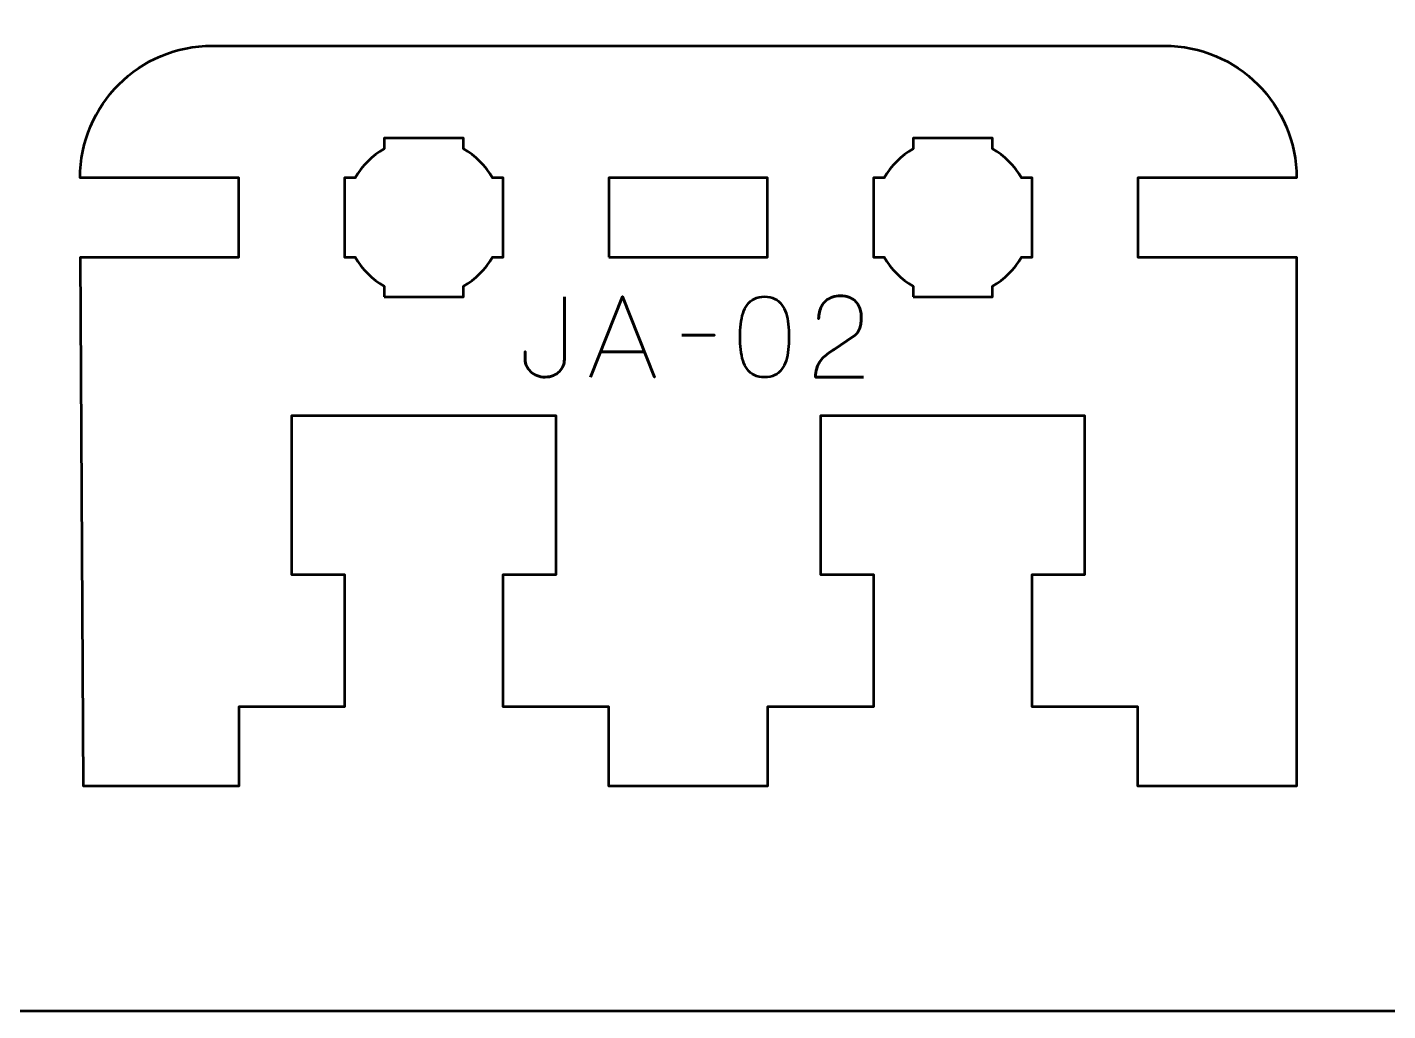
# Model space of a CAD drawing. Header units: centimetres. Extents: x -21 to 0, y -29.7 to 0.
# Drawn here: x -10.5 to -5.36, y -29.7 to -25.98 of the extents above; entities that cross this region are included whole.
import ezdxf

# ---------------------------------------------------------------- set-up
doc = ezdxf.new("R2010")
doc.units = ezdxf.units.CM
doc.header["$MEASUREMENT"] = 0
doc.layers.add('Layer 1', color=7, linetype='Continuous')

msp = doc.modelspace()

# ---------------------------------------------------------------- linework, layer by layer
at = {"layer": 'Layer 1', "lineweight": 53}
msp.add_lwpolyline([(-8.30006, -26.85), (-7.70006, -26.85), (-7.70006, -26.55), (-8.30006, -26.55), (-8.30006, -26.85)], close=True, dxfattribs=at)
at = {"layer": 'Layer 1', "color": 1, "lineweight": 53}
msp.add_open_spline([(-21.00003, -29.19995), (-21.00003, -29.19995), (-21.00003, -3.49992), (-21.00003, -3.49992), (-21.00003, -3.49992), (-21.00003, -3.41709), (-20.93286, -3.34992), (-20.85003, -3.34992), (-20.85003, -3.34992), (-20.7672, -3.34992), (-20.70003, -3.28275), (-20.70003, -3.19992), (-20.70003, -3.19992), (-20.70003, -3.11709), (-20.7672, -3.04992), (-20.85003, -3.04992), (-20.85003, -3.04992), (-20.93286, -3.04992), (-21.00003, -2.98275), (-21.00003, -2.89992), (-21.00003, -2.89992), (-21.00003, -2.81709), (-20.93286, -2.74992), (-20.85003, -2.74992), (-20.85003, -2.74992), (-20.7672, -2.74992), (-20.70003, -2.68275), (-20.70003, -2.59992), (-20.70003, -2.59992), (-20.70003, -2.51709), (-20.7672, -2.44992), (-20.85003, -2.44992), (-20.85003, -2.44992), (-20.93286, -2.44992), (-21.00003, -2.38275), (-21.00003, -2.29992), (-21.00003, -2.29992), (-21.00003, -2.21709), (-20.93286, -2.14992), (-20.85003, -2.14992), (-20.85003, -2.14992), (-20.7672, -2.14992), (-20.70003, -2.08275), (-20.70003, -1.99992), (-20.70003, -1.99992), (-20.70003, -1.91709), (-20.7672, -1.84992), (-20.85003, -1.84992), (-20.85003, -1.84992), (-20.93286, -1.84992), (-21.00003, -1.78275), (-21.00003, -1.69992), (-21.00003, -1.69992), (-21.00003, -1.61709), (-20.93286, -1.54992), (-20.85003, -1.54992), (-20.85003, -1.54992), (-20.7672, -1.54992), (-20.70003, -1.48275), (-20.70003, -1.39992), (-20.70003, -1.39992), (-20.70003, -1.31709), (-20.7672, -1.24992), (-20.85003, -1.24992), (-20.85003, -1.24992), (-20.93286, -1.24992), (-21.00003, -1.18275), (-21.00003, -1.09992), (-21.00003, -1.09992), (-21.00003, -1.09992), (-21.00003, -0.49992), (-21.00003, -0.49992), (-21.00003, -0.49992), (-21.00003, -0.22295), (-20.77694, 0.00004), (-20.49994, 0.00004), (-20.49994, 0.00004), (-20.49994, 0.00004), (-0.50008, 0.00004), (-0.50008, 0.00004), (-0.50008, 0.00004), (-0.22294, 0.00004), (0.00002, -0.22295), (0.00002, -0.49992), (0.00002, -0.49992), (0.00002, -0.49992), (0.00002, -29.19995), (0.00002, -29.19995), (0.00002, -29.19995), (0.00002, -29.47695), (-0.22294, -29.70004), (-0.50008, -29.70004), (-0.50008, -29.70004), (-0.50008, -29.70004), (-20.49994, -29.70004), (-20.49994, -29.70004), (-20.49994, -29.70004), (-20.77694, -29.70004), (-21.00003, -29.47695), (-21.00003, -29.19995)], degree=3, knots=[0, 0, 0, 0, 0.04, 0.04, 0.04, 0.04, 0.08, 0.08, 0.08, 0.08, 0.12, 0.12, 0.12, 0.12, 0.16, 0.16, 0.16, 0.16, 0.2, 0.2, 0.2, 0.2, 0.24, 0.24, 0.24, 0.24, 0.28, 0.28, 0.28, 0.28, 0.32, 0.32, 0.32, 0.32, 0.36, 0.36, 0.36, 0.36, 0.4, 0.4, 0.4, 0.4, 0.44, 0.44, 0.44, 0.44, 0.48, 0.48, 0.48, 0.48, 0.52, 0.52, 0.52, 0.52, 0.56, 0.56, 0.56, 0.56, 0.6, 0.6, 0.6, 0.6, 0.64, 0.64, 0.64, 0.64, 0.68, 0.68, 0.68, 0.68, 0.72, 0.72, 0.72, 0.72, 0.76, 0.76, 0.76, 0.76, 0.8, 0.8, 0.8, 0.8, 0.84, 0.84, 0.84, 0.84, 0.88, 0.88, 0.88, 0.88, 0.92, 0.92, 0.92, 0.92, 0.96, 0.96, 0.96, 0.96, 1, 1, 1, 1], dxfattribs=at)
at = {"layer": 'Layer 1', "lineweight": 53}
for points, knots in [([(-6.20006, -26.05), (-5.92397, -26.05), (-5.70006, -26.27391), (-5.70006, -26.55), (-5.70006, -26.55), (-5.70006, -26.55), (-6.30006, -26.55), (-6.30006, -26.55), (-6.30006, -26.55), (-6.30006, -26.55), (-6.30006, -26.85), (-6.30006, -26.85), (-6.30006, -26.85), (-6.30006, -26.85), (-5.70006, -26.85), (-5.70006, -26.85), (-5.70006, -26.85), (-5.70006, -26.85), (-5.70006, -28.55001), (-5.70006, -28.55001), (-5.70006, -28.55001), (-5.70006, -28.55001), (-5.70006, -28.55), (-5.70006, -28.55), (-5.70006, -28.55), (-5.70006, -28.55), (-5.70006, -28.85), (-5.70006, -28.85), (-5.70006, -28.85), (-5.70006, -28.85), (-6.30006, -28.85), (-6.30006, -28.85), (-6.30006, -28.85), (-6.30006, -28.85), (-6.30006, -28.55), (-6.30006, -28.55), (-6.30006, -28.55), (-6.30006, -28.55), (-6.70006, -28.55001), (-6.70006, -28.55001), (-6.70006, -28.55001), (-6.70006, -28.55001), (-6.70006, -28.05), (-6.70006, -28.05), (-6.70006, -28.05), (-6.70006, -28.05), (-6.50006, -28.04999), (-6.50006, -28.04999), (-6.50006, -28.04999), (-6.50006, -28.04999), (-6.50006, -27.45), (-6.50006, -27.45), (-6.50006, -27.45), (-6.88339, -27.45), (-7.11673, -27.45), (-7.50006, -27.45), (-7.50006, -27.45), (-7.50006, -27.45), (-7.50006, -28.04999), (-7.50006, -28.04999), (-7.50006, -28.04999), (-7.50006, -28.04999), (-7.30006, -28.05), (-7.30006, -28.05), (-7.30006, -28.05), (-7.30006, -28.05), (-7.30006, -28.55), (-7.30006, -28.55), (-7.30006, -28.55), (-7.30006, -28.55), (-7.70006, -28.55), (-7.70006, -28.55), (-7.70006, -28.55), (-7.70006, -28.55), (-7.70006, -28.85), (-7.70006, -28.85), (-7.70006, -28.85), (-7.70006, -28.85), (-8.30006, -28.85), (-8.30006, -28.85), (-8.30006, -28.85), (-8.30006, -28.85), (-8.30006, -28.55), (-8.30006, -28.55), (-8.30006, -28.55), (-8.30006, -28.55), (-8.70006, -28.55001), (-8.70006, -28.55001), (-8.70006, -28.55001), (-8.70006, -28.55001), (-8.70006, -28.05), (-8.70006, -28.05), (-8.70006, -28.05), (-8.70006, -28.05), (-8.50006, -28.04999), (-8.50006, -28.04999), (-8.50006, -28.04999), (-8.50006, -28.04999), (-8.50006, -27.45), (-8.50006, -27.45), (-8.50006, -27.45), (-8.88339, -27.45), (-9.11673, -27.45), (-9.50006, -27.45), (-9.50006, -27.45), (-9.50006, -27.45), (-9.50006, -28.04999), (-9.50006, -28.04999), (-9.50006, -28.04999), (-9.50006, -28.04999), (-9.30006, -28.05), (-9.30006, -28.05), (-9.30006, -28.05), (-9.30006, -28.05), (-9.30006, -28.55), (-9.30006, -28.55), (-9.30006, -28.55), (-9.30006, -28.55), (-9.70006, -28.55), (-9.70006, -28.55), (-9.70006, -28.55), (-9.70006, -28.55), (-9.70006, -28.85), (-9.70006, -28.85), (-9.70006, -28.85), (-9.70006, -28.85), (-10.28756, -28.85), (-10.28756, -28.85), (-10.28756, -28.85), (-10.28756, -28.85), (-10.29818, -26.85), (-10.29818, -26.85), (-10.29818, -26.85), (-10.29818, -26.85), (-9.70006, -26.85), (-9.70006, -26.85), (-9.70006, -26.85), (-9.70006, -26.85), (-9.70006, -26.55), (-9.70006, -26.55), (-9.70006, -26.55), (-9.70006, -26.55), (-10.30006, -26.55), (-10.30006, -26.55), (-10.30006, -26.55), (-10.30006, -26.27391), (-10.07615, -26.05), (-9.80006, -26.05)], [0, 0, 0, 0, 0.027027, 0.027027, 0.027027, 0.027027, 0.0540541, 0.0540541, 0.0540541, 0.0540541, 0.0810811, 0.0810811, 0.0810811, 0.0810811, 0.1081081, 0.1081081, 0.1081081, 0.1081081, 0.1351351, 0.1351351, 0.1351351, 0.1351351, 0.1621622, 0.1621622, 0.1621622, 0.1621622, 0.1891892, 0.1891892, 0.1891892, 0.1891892, 0.2162162, 0.2162162, 0.2162162, 0.2162162, 0.2432432, 0.2432432, 0.2432432, 0.2432432, 0.2702703, 0.2702703, 0.2702703, 0.2702703, 0.2972973, 0.2972973, 0.2972973, 0.2972973, 0.3243243, 0.3243243, 0.3243243, 0.3243243, 0.3513514, 0.3513514, 0.3513514, 0.3513514, 0.3783784, 0.3783784, 0.3783784, 0.3783784, 0.4054054, 0.4054054, 0.4054054, 0.4054054, 0.4324324, 0.4324324, 0.4324324, 0.4324324, 0.4594595, 0.4594595, 0.4594595, 0.4594595, 0.4864865, 0.4864865, 0.4864865, 0.4864865, 0.5135135, 0.5135135, 0.5135135, 0.5135135, 0.5405405, 0.5405405, 0.5405405, 0.5405405, 0.5675676, 0.5675676, 0.5675676, 0.5675676, 0.5945946, 0.5945946, 0.5945946, 0.5945946, 0.6216216, 0.6216216, 0.6216216, 0.6216216, 0.6486486, 0.6486486, 0.6486486, 0.6486486, 0.6756757, 0.6756757, 0.6756757, 0.6756757, 0.7027027, 0.7027027, 0.7027027, 0.7027027, 0.7297297, 0.7297297, 0.7297297, 0.7297297, 0.7567568, 0.7567568, 0.7567568, 0.7567568, 0.7837838, 0.7837838, 0.7837838, 0.7837838, 0.8108108, 0.8108108, 0.8108108, 0.8108108, 0.8378378, 0.8378378, 0.8378378, 0.8378378, 0.8648649, 0.8648649, 0.8648649, 0.8648649, 0.8918919, 0.8918919, 0.8918919, 0.8918919, 0.9189189, 0.9189189, 0.9189189, 0.9189189, 0.9459459, 0.9459459, 0.9459459, 0.9459459, 0.972973, 0.972973, 0.972973, 0.972973, 1, 1, 1, 1]), ([(-9.15006, -27), (-9.15006, -27), (-9.15006, -26.95985), (-9.15006, -26.95985), (-9.15006, -26.95985), (-9.19559, -26.9335), (-9.23355, -26.89553), (-9.2599, -26.85), (-9.2599, -26.85), (-9.2599, -26.85), (-9.30006, -26.85), (-9.30006, -26.85), (-9.30006, -26.85), (-9.30006, -26.85), (-9.30006, -26.7), (-9.30006, -26.7), (-9.30006, -26.7), (-9.30006, -26.7), (-9.30006, -26.55), (-9.30006, -26.55), (-9.30006, -26.55), (-9.30006, -26.55), (-9.2599, -26.55), (-9.2599, -26.55), (-9.2599, -26.55), (-9.23355, -26.50447), (-9.19559, -26.4665), (-9.15006, -26.44015), (-9.15006, -26.44015), (-9.15006, -26.44015), (-9.15006, -26.4), (-9.15006, -26.4), (-9.15006, -26.4), (-9.15006, -26.4), (-9.00006, -26.4), (-9.00006, -26.4), (-9.00006, -26.4), (-9.00006, -26.4), (-8.85006, -26.4), (-8.85006, -26.4), (-8.85006, -26.4), (-8.85006, -26.4), (-8.85006, -26.44015), (-8.85006, -26.44015), (-8.85006, -26.44015), (-8.80453, -26.4665), (-8.76657, -26.50447), (-8.74022, -26.55), (-8.74022, -26.55), (-8.74022, -26.55), (-8.70006, -26.55), (-8.70006, -26.55), (-8.70006, -26.55), (-8.70006, -26.55), (-8.70006, -26.7), (-8.70006, -26.7), (-8.70006, -26.7), (-8.70006, -26.7), (-8.70006, -26.85), (-8.70006, -26.85), (-8.70006, -26.85), (-8.70006, -26.85), (-8.74022, -26.85), (-8.74022, -26.85), (-8.74022, -26.85), (-8.76657, -26.89553), (-8.80453, -26.9335), (-8.85006, -26.95985), (-8.85006, -26.95985), (-8.85006, -26.95985), (-8.85006, -27), (-8.85006, -27), (-8.85006, -27), (-8.85006, -27), (-9.00006, -27), (-9.00006, -27), (-9.00006, -27), (-9.00006, -27), (-9.15006, -27), (-9.15006, -27)], [0, 0, 0, 0, 0.05, 0.05, 0.05, 0.05, 0.1, 0.1, 0.1, 0.1, 0.15, 0.15, 0.15, 0.15, 0.2, 0.2, 0.2, 0.2, 0.25, 0.25, 0.25, 0.25, 0.3, 0.3, 0.3, 0.3, 0.35, 0.35, 0.35, 0.35, 0.4, 0.4, 0.4, 0.4, 0.45, 0.45, 0.45, 0.45, 0.5, 0.5, 0.5, 0.5, 0.55, 0.55, 0.55, 0.55, 0.6, 0.6, 0.6, 0.6, 0.65, 0.65, 0.65, 0.65, 0.7, 0.7, 0.7, 0.7, 0.75, 0.75, 0.75, 0.75, 0.8, 0.8, 0.8, 0.8, 0.85, 0.85, 0.85, 0.85, 0.9, 0.9, 0.9, 0.9, 0.95, 0.95, 0.95, 0.95, 1, 1, 1, 1]), ([(-7.15006, -27), (-7.15006, -27), (-7.15006, -26.95985), (-7.15006, -26.95985), (-7.15006, -26.95985), (-7.19559, -26.9335), (-7.23355, -26.89553), (-7.2599, -26.85), (-7.2599, -26.85), (-7.2599, -26.85), (-7.30006, -26.85), (-7.30006, -26.85), (-7.30006, -26.85), (-7.30006, -26.85), (-7.30006, -26.7), (-7.30006, -26.7), (-7.30006, -26.7), (-7.30006, -26.7), (-7.30006, -26.55), (-7.30006, -26.55), (-7.30006, -26.55), (-7.30006, -26.55), (-7.2599, -26.55), (-7.2599, -26.55), (-7.2599, -26.55), (-7.23355, -26.50447), (-7.19559, -26.4665), (-7.15006, -26.44015), (-7.15006, -26.44015), (-7.15006, -26.44015), (-7.15006, -26.4), (-7.15006, -26.4), (-7.15006, -26.4), (-7.15006, -26.4), (-7.00006, -26.4), (-7.00006, -26.4), (-7.00006, -26.4), (-7.00006, -26.4), (-6.85006, -26.4), (-6.85006, -26.4), (-6.85006, -26.4), (-6.85006, -26.4), (-6.85006, -26.44015), (-6.85006, -26.44015), (-6.85006, -26.44015), (-6.80453, -26.4665), (-6.76657, -26.50447), (-6.74022, -26.55), (-6.74022, -26.55), (-6.74022, -26.55), (-6.70006, -26.55), (-6.70006, -26.55), (-6.70006, -26.55), (-6.70006, -26.55), (-6.70006, -26.7), (-6.70006, -26.7), (-6.70006, -26.7), (-6.70006, -26.7), (-6.70006, -26.85), (-6.70006, -26.85), (-6.70006, -26.85), (-6.70006, -26.85), (-6.74022, -26.85), (-6.74022, -26.85), (-6.74022, -26.85), (-6.76657, -26.89553), (-6.80453, -26.9335), (-6.85006, -26.95985), (-6.85006, -26.95985), (-6.85006, -26.95985), (-6.85006, -27), (-6.85006, -27), (-6.85006, -27), (-6.85006, -27), (-7.00006, -27), (-7.00006, -27), (-7.00006, -27), (-7.00006, -27), (-7.15006, -27), (-7.15006, -27)], [0, 0, 0, 0, 0.05, 0.05, 0.05, 0.05, 0.1, 0.1, 0.1, 0.1, 0.15, 0.15, 0.15, 0.15, 0.2, 0.2, 0.2, 0.2, 0.25, 0.25, 0.25, 0.25, 0.3, 0.3, 0.3, 0.3, 0.35, 0.35, 0.35, 0.35, 0.4, 0.4, 0.4, 0.4, 0.45, 0.45, 0.45, 0.45, 0.5, 0.5, 0.5, 0.5, 0.55, 0.55, 0.55, 0.55, 0.6, 0.6, 0.6, 0.6, 0.65, 0.65, 0.65, 0.65, 0.7, 0.7, 0.7, 0.7, 0.75, 0.75, 0.75, 0.75, 0.8, 0.8, 0.8, 0.8, 0.85, 0.85, 0.85, 0.85, 0.9, 0.9, 0.9, 0.9, 0.95, 0.95, 0.95, 0.95, 1, 1, 1, 1])]:
    msp.add_open_spline(points, degree=3, knots=knots, dxfattribs=at)
at = {"layer": 'Layer 1', "color": 3, "lineweight": 53}
msp.add_open_spline([(-9.80006, -26.05), (-9.80006, -26.05), (-6.20006, -26.05), (-6.20006, -26.05)], degree=3, dxfattribs=at)
at = {"layer": 'Layer 1', "color": 5, "lineweight": 53}
for points, knots in [([(-8.46826, -27.00035), (-8.46826, -27.00035), (-8.46868, -27.23742), (-8.46868, -27.23742), (-8.46868, -27.23742), (-8.46868, -27.24511), (-8.47031, -27.25287), (-8.47341, -27.26056), (-8.47341, -27.26056), (-8.47659, -27.26832), (-8.48124, -27.27538), (-8.48738, -27.28187), (-8.48738, -27.28187), (-8.49359, -27.28829), (-8.50114, -27.29351), (-8.5101, -27.29739), (-8.5101, -27.29739), (-8.51913, -27.30134), (-8.52943, -27.30332), (-8.54107, -27.30346), (-8.54107, -27.30346), (-8.55272, -27.30346), (-8.56323, -27.30155), (-8.57254, -27.29781), (-8.57254, -27.29781), (-8.58186, -27.294), (-8.58983, -27.28892), (-8.59639, -27.2825), (-8.59639, -27.2825), (-8.60302, -27.27608), (-8.60803, -27.26903), (-8.61156, -27.26119), (-8.61156, -27.26119), (-8.61509, -27.25336), (-8.61685, -27.24546), (-8.61685, -27.23742), (-8.61685, -27.23742), (-8.61685, -27.23742), (-8.61685, -27.20609), (-8.61685, -27.20609), (-8.61685, -27.20609), (-8.61685, -27.20609), (-8.61685, -27.23742), (-8.61685, -27.23742), (-8.61685, -27.23742), (-8.61685, -27.24546), (-8.61509, -27.25336), (-8.61156, -27.26119), (-8.61156, -27.26119), (-8.60803, -27.26903), (-8.60302, -27.27608), (-8.59639, -27.2825), (-8.59639, -27.2825), (-8.58983, -27.28892), (-8.58186, -27.294), (-8.57254, -27.29781), (-8.57254, -27.29781), (-8.56323, -27.30155), (-8.55272, -27.30346), (-8.54107, -27.30346), (-8.54107, -27.30346), (-8.52943, -27.30332), (-8.51913, -27.30134), (-8.5101, -27.29739), (-8.5101, -27.29739), (-8.50114, -27.29351), (-8.49359, -27.28829), (-8.48738, -27.28187), (-8.48738, -27.28187), (-8.48124, -27.27538), (-8.47659, -27.26832), (-8.47341, -27.26056), (-8.47341, -27.26056), (-8.47031, -27.25287), (-8.46868, -27.24511), (-8.46868, -27.23742), (-8.46868, -27.23742), (-8.46868, -27.23742), (-8.46826, -27.00035), (-8.46826, -27.00035)], [0, 0, 0, 0, 0.05, 0.05, 0.05, 0.05, 0.1, 0.1, 0.1, 0.1, 0.15, 0.15, 0.15, 0.15, 0.2, 0.2, 0.2, 0.2, 0.25, 0.25, 0.25, 0.25, 0.3, 0.3, 0.3, 0.3, 0.35, 0.35, 0.35, 0.35, 0.4, 0.4, 0.4, 0.4, 0.45, 0.45, 0.45, 0.45, 0.5, 0.5, 0.5, 0.5, 0.55, 0.55, 0.55, 0.55, 0.6, 0.6, 0.6, 0.6, 0.65, 0.65, 0.65, 0.65, 0.7, 0.7, 0.7, 0.7, 0.75, 0.75, 0.75, 0.75, 0.8, 0.8, 0.8, 0.8, 0.85, 0.85, 0.85, 0.85, 0.9, 0.9, 0.9, 0.9, 0.95, 0.95, 0.95, 0.95, 1, 1, 1, 1]), ([(-8.37005, -27.30388), (-8.37005, -27.30388), (-8.24898, -26.99866), (-8.24898, -26.99866), (-8.24898, -26.99866), (-8.24898, -26.99866), (-8.12748, -27.30388), (-8.12748, -27.30388), (-8.12748, -27.30388), (-8.12748, -27.30388), (-8.24898, -26.99866), (-8.24898, -26.99866), (-8.24898, -26.99866), (-8.24898, -26.99866), (-8.37005, -27.30388), (-8.37005, -27.30388)], [0, 0, 0, 0, 0.25, 0.25, 0.25, 0.25, 0.5, 0.5, 0.5, 0.5, 0.75, 0.75, 0.75, 0.75, 1, 1, 1, 1]), ([(-7.71177, -27.30388), (-7.69696, -27.30381), (-7.68419, -27.3012), (-7.67353, -27.29612), (-7.67353, -27.29612), (-7.66295, -27.29104), (-7.65413, -27.28377), (-7.64708, -27.27453), (-7.64708, -27.27453), (-7.64009, -27.26522), (-7.63459, -27.25421), (-7.6305, -27.24151), (-7.6305, -27.24151), (-7.62647, -27.22881), (-7.62358, -27.21491), (-7.62196, -27.19967), (-7.62196, -27.19967), (-7.62026, -27.18443), (-7.61942, -27.16841), (-7.61949, -27.15148), (-7.61949, -27.15148), (-7.61942, -27.13462), (-7.62026, -27.1186), (-7.62196, -27.10343), (-7.62196, -27.10343), (-7.62358, -27.08826), (-7.62647, -27.07429), (-7.6305, -27.06159), (-7.6305, -27.06159), (-7.63459, -27.04896), (-7.64009, -27.03796), (-7.64708, -27.02857), (-7.64708, -27.02857), (-7.65413, -27.01926), (-7.66295, -27.01199), (-7.67353, -27.00691), (-7.67353, -27.00691), (-7.68419, -27.00176), (-7.69696, -26.99915), (-7.71177, -26.99908), (-7.71177, -26.99908), (-7.72659, -26.99915), (-7.73936, -27.00176), (-7.75002, -27.00691), (-7.75002, -27.00691), (-7.7606, -27.01199), (-7.76942, -27.01926), (-7.77647, -27.02857), (-7.77647, -27.02857), (-7.78346, -27.03796), (-7.78896, -27.04896), (-7.79305, -27.06159), (-7.79305, -27.06159), (-7.79708, -27.07429), (-7.79997, -27.08826), (-7.80159, -27.10343), (-7.80159, -27.10343), (-7.80328, -27.1186), (-7.80413, -27.13462), (-7.80406, -27.15148), (-7.80406, -27.15148), (-7.80413, -27.16841), (-7.80328, -27.18443), (-7.80159, -27.19967), (-7.80159, -27.19967), (-7.79997, -27.21491), (-7.79708, -27.22881), (-7.79305, -27.24151), (-7.79305, -27.24151), (-7.78896, -27.25421), (-7.78346, -27.26522), (-7.77647, -27.27453), (-7.77647, -27.27453), (-7.76942, -27.28377), (-7.7606, -27.29104), (-7.75002, -27.29612), (-7.75002, -27.29612), (-7.73936, -27.3012), (-7.72659, -27.30381), (-7.71177, -27.30388)], [0, 0, 0, 0, 0.05, 0.05, 0.05, 0.05, 0.1, 0.1, 0.1, 0.1, 0.15, 0.15, 0.15, 0.15, 0.2, 0.2, 0.2, 0.2, 0.25, 0.25, 0.25, 0.25, 0.3, 0.3, 0.3, 0.3, 0.35, 0.35, 0.35, 0.35, 0.4, 0.4, 0.4, 0.4, 0.45, 0.45, 0.45, 0.45, 0.5, 0.5, 0.5, 0.5, 0.55, 0.55, 0.55, 0.55, 0.6, 0.6, 0.6, 0.6, 0.65, 0.65, 0.65, 0.65, 0.7, 0.7, 0.7, 0.7, 0.75, 0.75, 0.75, 0.75, 0.8, 0.8, 0.8, 0.8, 0.85, 0.85, 0.85, 0.85, 0.9, 0.9, 0.9, 0.9, 0.95, 0.95, 0.95, 0.95, 1, 1, 1, 1]), ([(-7.71177, -27.30388), (-7.69696, -27.30381), (-7.68419, -27.3012), (-7.67353, -27.29612), (-7.67353, -27.29612), (-7.66295, -27.29104), (-7.65413, -27.28377), (-7.64708, -27.27453), (-7.64708, -27.27453), (-7.64009, -27.26522), (-7.63459, -27.25421), (-7.6305, -27.24151), (-7.6305, -27.24151), (-7.62647, -27.22881), (-7.62358, -27.21491), (-7.62196, -27.19967), (-7.62196, -27.19967), (-7.62026, -27.18443), (-7.61942, -27.16841), (-7.61949, -27.15148), (-7.61949, -27.15148), (-7.61942, -27.13462), (-7.62026, -27.1186), (-7.62196, -27.10343), (-7.62196, -27.10343), (-7.62358, -27.08826), (-7.62647, -27.07429), (-7.6305, -27.06159), (-7.6305, -27.06159), (-7.63459, -27.04896), (-7.64009, -27.03796), (-7.64708, -27.02857), (-7.64708, -27.02857), (-7.65413, -27.01926), (-7.66295, -27.01199), (-7.67353, -27.00691), (-7.67353, -27.00691), (-7.68419, -27.00176), (-7.69696, -26.99915), (-7.71177, -26.99908), (-7.71177, -26.99908), (-7.72659, -26.99915), (-7.73936, -27.00176), (-7.75002, -27.00691), (-7.75002, -27.00691), (-7.7606, -27.01199), (-7.76942, -27.01926), (-7.77647, -27.02857), (-7.77647, -27.02857), (-7.78346, -27.03796), (-7.78896, -27.04896), (-7.79305, -27.06159), (-7.79305, -27.06159), (-7.79708, -27.07429), (-7.79997, -27.08826), (-7.80159, -27.10343), (-7.80159, -27.10343), (-7.80328, -27.1186), (-7.80413, -27.13462), (-7.80406, -27.15148), (-7.80406, -27.15148), (-7.80413, -27.16841), (-7.80328, -27.18443), (-7.80159, -27.19967), (-7.80159, -27.19967), (-7.79997, -27.21491), (-7.79708, -27.22881), (-7.79305, -27.24151), (-7.79305, -27.24151), (-7.78896, -27.25421), (-7.78346, -27.26522), (-7.77647, -27.27453), (-7.77647, -27.27453), (-7.76942, -27.28377), (-7.7606, -27.29104), (-7.75002, -27.29612), (-7.75002, -27.29612), (-7.73936, -27.3012), (-7.72659, -27.30381), (-7.71177, -27.30388)], [0, 0, 0, 0, 0.05, 0.05, 0.05, 0.05, 0.1, 0.1, 0.1, 0.1, 0.15, 0.15, 0.15, 0.15, 0.2, 0.2, 0.2, 0.2, 0.25, 0.25, 0.25, 0.25, 0.3, 0.3, 0.3, 0.3, 0.35, 0.35, 0.35, 0.35, 0.4, 0.4, 0.4, 0.4, 0.45, 0.45, 0.45, 0.45, 0.5, 0.5, 0.5, 0.5, 0.55, 0.55, 0.55, 0.55, 0.6, 0.6, 0.6, 0.6, 0.65, 0.65, 0.65, 0.65, 0.7, 0.7, 0.7, 0.7, 0.75, 0.75, 0.75, 0.75, 0.8, 0.8, 0.8, 0.8, 0.85, 0.85, 0.85, 0.85, 0.9, 0.9, 0.9, 0.9, 0.95, 0.95, 0.95, 0.95, 1, 1, 1, 1]), ([(-7.33755, -27.30388), (-7.33755, -27.30388), (-7.51916, -27.30388), (-7.51916, -27.30388), (-7.51916, -27.30388), (-7.51881, -27.2916), (-7.51726, -27.28074), (-7.51464, -27.27142), (-7.51464, -27.27142), (-7.51196, -27.26211), (-7.50837, -27.25393), (-7.50392, -27.24687), (-7.50392, -27.24687), (-7.4994, -27.23982), (-7.49425, -27.23354), (-7.4884, -27.22803), (-7.4884, -27.22803), (-7.48254, -27.22246), (-7.47626, -27.21738), (-7.46949, -27.21258), (-7.46949, -27.21258), (-7.46272, -27.20785), (-7.45573, -27.20313), (-7.44846, -27.19847), (-7.44846, -27.19847), (-7.44846, -27.19847), (-7.37607, -27.15021), (-7.37607, -27.15021), (-7.37607, -27.15021), (-7.36867, -27.14499), (-7.36288, -27.13928), (-7.35879, -27.13314), (-7.35879, -27.13314), (-7.35463, -27.127), (-7.35173, -27.12051), (-7.34997, -27.11366), (-7.34997, -27.11366), (-7.34828, -27.10689), (-7.34722, -27.09991), (-7.34687, -27.09285), (-7.34687, -27.09285), (-7.34651, -27.08572), (-7.34637, -27.0786), (-7.34644, -27.07147), (-7.34644, -27.07147), (-7.34644, -27.06562), (-7.34722, -27.05934), (-7.34877, -27.05256), (-7.34877, -27.05256), (-7.35039, -27.04586), (-7.35293, -27.03916), (-7.35653, -27.03253), (-7.35653, -27.03253), (-7.36013, -27.02589), (-7.36493, -27.01983), (-7.37092, -27.01432), (-7.37092, -27.01432), (-7.37692, -27.00889), (-7.38433, -27.00452), (-7.39315, -27.0012), (-7.39315, -27.0012), (-7.40197, -26.99788), (-7.41234, -26.99619), (-7.42433, -26.99612), (-7.42433, -26.99612), (-7.4364, -26.99619), (-7.44705, -26.99788), (-7.45623, -27.00113), (-7.45623, -27.00113), (-7.4654, -27.00437), (-7.47323, -27.00889), (-7.47972, -27.0146), (-7.47972, -27.0146), (-7.48621, -27.02032), (-7.49143, -27.02695), (-7.49552, -27.03436), (-7.49552, -27.03436), (-7.49962, -27.04177), (-7.50258, -27.04967), (-7.50448, -27.058), (-7.50448, -27.058), (-7.50639, -27.06632), (-7.50731, -27.07479), (-7.50731, -27.08333), (-7.50731, -27.08333), (-7.50731, -27.07479), (-7.50639, -27.06632), (-7.50448, -27.058), (-7.50448, -27.058), (-7.50258, -27.04967), (-7.49962, -27.04177), (-7.49552, -27.03436), (-7.49552, -27.03436), (-7.49143, -27.02695), (-7.48621, -27.02032), (-7.47972, -27.0146), (-7.47972, -27.0146), (-7.47323, -27.00889), (-7.4654, -27.00437), (-7.45623, -27.00113), (-7.45623, -27.00113), (-7.44705, -26.99788), (-7.4364, -26.99619), (-7.42433, -26.99612), (-7.42433, -26.99612), (-7.41234, -26.99619), (-7.40197, -26.99788), (-7.39315, -27.0012), (-7.39315, -27.0012), (-7.38433, -27.00452), (-7.37692, -27.00889), (-7.37092, -27.01432), (-7.37092, -27.01432), (-7.36493, -27.01983), (-7.36013, -27.02589), (-7.35653, -27.03253), (-7.35653, -27.03253), (-7.35293, -27.03916), (-7.35039, -27.04586), (-7.34877, -27.05256), (-7.34877, -27.05256), (-7.34722, -27.05934), (-7.34644, -27.06562), (-7.34644, -27.07147), (-7.34644, -27.07147), (-7.34637, -27.0786), (-7.34651, -27.08572), (-7.34687, -27.09285), (-7.34687, -27.09285), (-7.34722, -27.09991), (-7.34828, -27.10689), (-7.34997, -27.11366), (-7.34997, -27.11366), (-7.35173, -27.12051), (-7.35463, -27.127), (-7.35879, -27.13314), (-7.35879, -27.13314), (-7.36288, -27.13928), (-7.36867, -27.14499), (-7.37607, -27.15021), (-7.37607, -27.15021), (-7.37607, -27.15021), (-7.44846, -27.19847), (-7.44846, -27.19847), (-7.44846, -27.19847), (-7.45573, -27.20313), (-7.46272, -27.20785), (-7.46949, -27.21258), (-7.46949, -27.21258), (-7.47626, -27.21738), (-7.48254, -27.22246), (-7.4884, -27.22803), (-7.4884, -27.22803), (-7.49425, -27.23354), (-7.4994, -27.23982), (-7.50392, -27.24687), (-7.50392, -27.24687), (-7.50837, -27.25393), (-7.51196, -27.26211), (-7.51464, -27.27142), (-7.51464, -27.27142), (-7.51726, -27.28074), (-7.51881, -27.2916), (-7.51916, -27.30388), (-7.51916, -27.30388), (-7.51916, -27.30388), (-7.33755, -27.30388), (-7.33755, -27.30388)], [0, 0, 0, 0, 0.0238095, 0.0238095, 0.0238095, 0.0238095, 0.047619, 0.047619, 0.047619, 0.047619, 0.0714286, 0.0714286, 0.0714286, 0.0714286, 0.0952381, 0.0952381, 0.0952381, 0.0952381, 0.1190476, 0.1190476, 0.1190476, 0.1190476, 0.1428571, 0.1428571, 0.1428571, 0.1428571, 0.1666667, 0.1666667, 0.1666667, 0.1666667, 0.1904762, 0.1904762, 0.1904762, 0.1904762, 0.2142857, 0.2142857, 0.2142857, 0.2142857, 0.2380952, 0.2380952, 0.2380952, 0.2380952, 0.2619048, 0.2619048, 0.2619048, 0.2619048, 0.2857143, 0.2857143, 0.2857143, 0.2857143, 0.3095238, 0.3095238, 0.3095238, 0.3095238, 0.3333333, 0.3333333, 0.3333333, 0.3333333, 0.3571429, 0.3571429, 0.3571429, 0.3571429, 0.3809524, 0.3809524, 0.3809524, 0.3809524, 0.4047619, 0.4047619, 0.4047619, 0.4047619, 0.4285714, 0.4285714, 0.4285714, 0.4285714, 0.452381, 0.452381, 0.452381, 0.452381, 0.4761905, 0.4761905, 0.4761905, 0.4761905, 0.5, 0.5, 0.5, 0.5, 0.5238095, 0.5238095, 0.5238095, 0.5238095, 0.547619, 0.547619, 0.547619, 0.547619, 0.5714286, 0.5714286, 0.5714286, 0.5714286, 0.5952381, 0.5952381, 0.5952381, 0.5952381, 0.6190476, 0.6190476, 0.6190476, 0.6190476, 0.6428571, 0.6428571, 0.6428571, 0.6428571, 0.6666667, 0.6666667, 0.6666667, 0.6666667, 0.6904762, 0.6904762, 0.6904762, 0.6904762, 0.7142857, 0.7142857, 0.7142857, 0.7142857, 0.7380952, 0.7380952, 0.7380952, 0.7380952, 0.7619048, 0.7619048, 0.7619048, 0.7619048, 0.7857143, 0.7857143, 0.7857143, 0.7857143, 0.8095238, 0.8095238, 0.8095238, 0.8095238, 0.8333333, 0.8333333, 0.8333333, 0.8333333, 0.8571429, 0.8571429, 0.8571429, 0.8571429, 0.8809524, 0.8809524, 0.8809524, 0.8809524, 0.9047619, 0.9047619, 0.9047619, 0.9047619, 0.9285714, 0.9285714, 0.9285714, 0.9285714, 0.952381, 0.952381, 0.952381, 0.952381, 0.9761905, 0.9761905, 0.9761905, 0.9761905, 1, 1, 1, 1]), ([(-8.02419, -27.14428), (-8.02419, -27.14428), (-7.901, -27.14428), (-7.901, -27.14428), (-7.901, -27.14428), (-7.901, -27.14428), (-8.02419, -27.14428), (-8.02419, -27.14428)], [0, 0, 0, 0, 0.5, 0.5, 0.5, 0.5, 1, 1, 1, 1]), ([(-8.33195, -27.20778), (-8.33195, -27.20778), (-8.16601, -27.20778), (-8.16601, -27.20778), (-8.16601, -27.20778), (-8.16601, -27.20778), (-8.33195, -27.20778), (-8.33195, -27.20778)], [0, 0, 0, 0, 0.5, 0.5, 0.5, 0.5, 1, 1, 1, 1])]:
    msp.add_open_spline(points, degree=3, knots=knots, dxfattribs=at)

doc.saveas('drawing.dxf')
